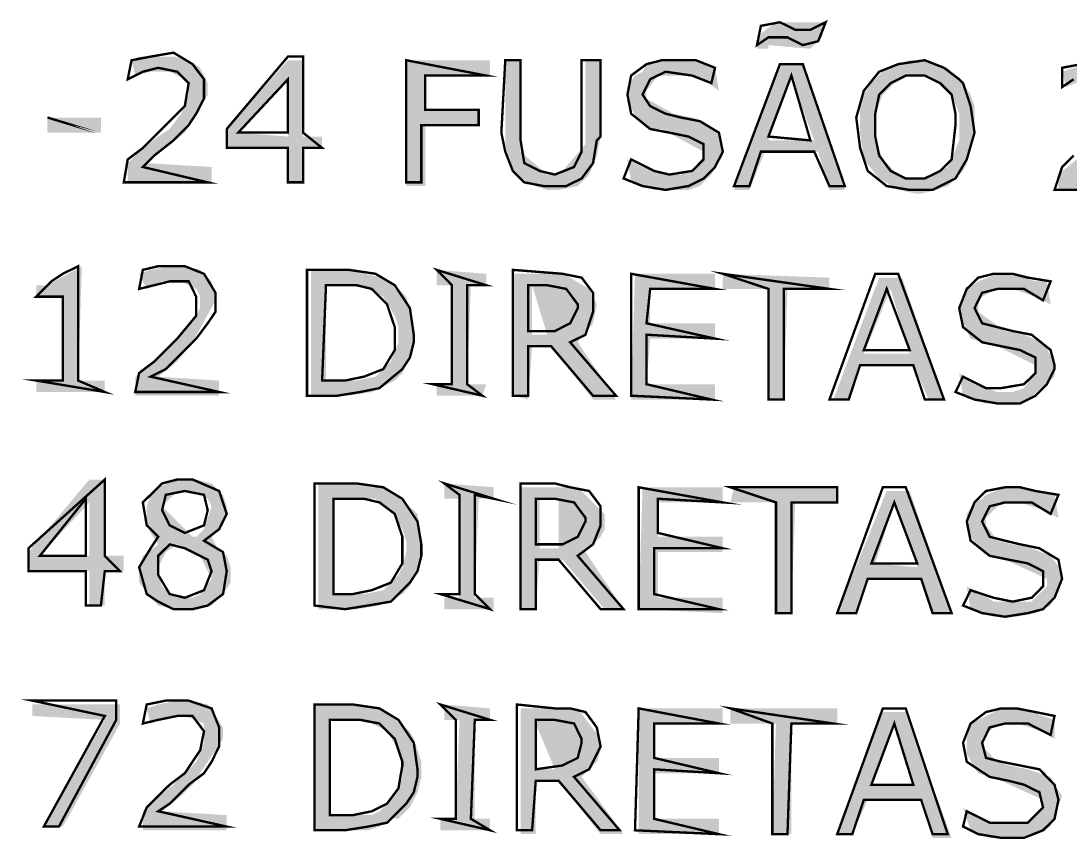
# Model space of a CAD drawing. Header units: millimetres. Extents: x 688550 to 690417, y 7458888 to 7459543.
# Drawn here: x 690139.91 to 690160.28, y 7459469.82 to 7459485.72 of the extents above; entities that cross this region are included whole.
import ezdxf

# ---------------------------------------------------------------- set-up
doc = ezdxf.new("R2010")
doc.units = ezdxf.units.MM
doc.header["$LTSCALE"] = 3
doc.header["$MEASUREMENT"] = 0
doc.layers.add('H', color=7, linetype='Continuous')
doc.layers.add('P', color=7, linetype='Continuous')

msp = doc.modelspace()

# ---------------------------------------------------------------- hatches: boundary and pattern name
at = {"layer": 'H', "linetype": 'Continuous'}
for points in [[(690154.423, 7459485.181), (690154.201, 7459485.181), (690154.276, 7459485.475), (690154.57, 7459485.698), (690155.536, 7459485.698), (690155.461, 7459485.404), (690155.238, 7459485.181), (690154.423, 7459485.253), (690154.423, 7459485.181)], [(690143.608, 7459482.586), (690141.979, 7459482.586), (690141.979, 7459482.96), (690142.201, 7459483.182), (690142.571, 7459483.476), (690142.794, 7459483.623), (690143.016, 7459483.921), (690143.088, 7459484.068), (690143.163, 7459484.291), (690143.163, 7459484.438), (690143.088, 7459484.589), (690142.794, 7459484.736), (690142.424, 7459484.736), (690142.126, 7459484.661), (690142.054, 7459484.959), (690142.201, 7459485.03), (690142.647, 7459485.03), (690142.869, 7459485.03), (690143.163, 7459484.959), (690143.386, 7459484.812), (690143.533, 7459484.514), (690143.533, 7459484.291), (690143.088, 7459483.552), (690142.718, 7459483.254), (690142.348, 7459482.96), (690143.608, 7459482.884), (690143.608, 7459482.586)], [(690145.091, 7459482.586), (690145.091, 7459483.254), (690143.902, 7459483.254), (690143.902, 7459483.623), (690144.125, 7459483.552), (690145.091, 7459483.476), (690145.091, 7459484.589), (690144.125, 7459483.552), (690143.902, 7459483.623), (690145.091, 7459484.959), (690145.385, 7459484.959), (690145.385, 7459483.476), (690145.755, 7459483.476), (690145.755, 7459483.254), (690145.385, 7459483.254), (690145.385, 7459482.586), (690145.091, 7459482.586)], [(690147.388, 7459482.514), (690147.388, 7459484.959), (690149.018, 7459484.959), (690149.018, 7459484.661), (690147.758, 7459484.661), (690147.758, 7459483.997), (690148.795, 7459483.997), (690148.795, 7459483.699), (690147.758, 7459483.699), (690147.758, 7459482.514), (690147.388, 7459482.514)], [(690150.127, 7459482.439), (690149.904, 7459482.514), (690149.61, 7459482.661), (690149.459, 7459482.808), (690149.388, 7459482.96), (690149.312, 7459483.329), (690149.312, 7459484.959), (690149.61, 7459484.959), (690149.61, 7459483.476), (690149.61, 7459483.182), (690150.127, 7459482.737), (690150.274, 7459482.737), (690150.425, 7459482.808), (690150.87, 7459483.329), (690150.87, 7459484.959), (690151.164, 7459484.959), (690151.164, 7459483.476), (690151.089, 7459483.107), (690150.942, 7459482.737), (690150.719, 7459482.514), (690150.349, 7459482.439), (690150.127, 7459482.439)], [(690152.424, 7459482.439), (690152.202, 7459482.439), (690151.756, 7459482.586), (690151.685, 7459483.031), (690151.979, 7459482.884), (690152.202, 7459482.808), (690152.424, 7459482.737), (690152.722, 7459482.737), (690152.941, 7459482.808), (690153.163, 7459483.031), (690153.163, 7459483.182), (690152.349, 7459483.623), (690152.126, 7459483.623), (690151.903, 7459483.774), (690151.685, 7459484.144), (690151.685, 7459484.438), (690151.832, 7459484.661), (690151.979, 7459484.736), (690152.055, 7459484.883), (690152.424, 7459484.959), (690152.571, 7459484.959), (690152.941, 7459484.959), (690153.163, 7459484.883), (690153.386, 7459484.812), (690153.462, 7459484.367), (690153.163, 7459484.589), (690152.941, 7459484.661), (690152.722, 7459484.661), (690152.424, 7459484.661), (690152.277, 7459484.661), (690152.055, 7459484.367), (690152.055, 7459484.215), (690152.571, 7459483.921), (690152.941, 7459483.846), (690153.163, 7459483.774), (690153.315, 7459483.623), (690153.462, 7459483.552), (690153.537, 7459483.329), (690153.537, 7459483.107), (690153.315, 7459482.737), (690153.092, 7459482.514), (690152.869, 7459482.439), (690152.647, 7459482.439), (690152.424, 7459482.439)], [(690155.608, 7459482.439), (690155.389, 7459483.182), (690155.314, 7459483.401), (690154.869, 7459484.589), (690154.423, 7459483.401), (690155.314, 7459483.401), (690155.389, 7459483.182), (690154.352, 7459483.182), (690154.054, 7459482.439), (690153.756, 7459482.439), (690154.646, 7459484.883), (690155.091, 7459484.883), (690155.906, 7459482.439), (690155.608, 7459482.439)], [(690157.313, 7459482.363), (690156.943, 7459482.439), (690157.09, 7459482.661), (690157.46, 7459482.661), (690157.758, 7459482.808), (690157.905, 7459482.884), (690157.981, 7459483.031), (690158.128, 7459483.401), (690158.128, 7459483.623), (690158.128, 7459483.921), (690157.981, 7459484.291), (690157.905, 7459484.367), (690157.758, 7459484.514), (690157.536, 7459484.661), (690157.166, 7459484.661), (690156.868, 7459484.514), (690156.721, 7459484.367), (690156.645, 7459484.291), (690156.498, 7459483.921), (690156.498, 7459483.401), (690156.645, 7459483.031), (690156.721, 7459482.96), (690156.868, 7459482.808), (690157.09, 7459482.661), (690156.943, 7459482.439), (690156.574, 7459482.661), (690156.276, 7459483.031), (690156.204, 7459483.552), (690156.204, 7459483.846), (690156.204, 7459484.068), (690156.276, 7459484.291), (690156.423, 7459484.514), (690156.721, 7459484.812), (690157.166, 7459484.959), (690157.46, 7459484.959), (690157.683, 7459484.883), (690157.905, 7459484.812), (690158.056, 7459484.661), (690158.203, 7459484.514), (690158.35, 7459484.291), (690158.426, 7459484.068), (690158.426, 7459483.774), (690158.426, 7459483.476), (690158.35, 7459483.254), (690158.275, 7459482.96), (690158.203, 7459482.808), (690157.905, 7459482.514), (690157.683, 7459482.439), (690157.389, 7459482.363), (690157.313, 7459482.363)], [(690161.685, 7459482.439), (690160.056, 7459482.439), (690160.056, 7459482.737), (690160.501, 7459483.107), (690160.648, 7459483.254), (690160.87, 7459483.476), (690161.093, 7459483.699), (690161.24, 7459483.921), (690161.24, 7459484.068), (690161.24, 7459484.291), (690161.24, 7459484.438), (690160.942, 7459484.589), (690160.723, 7459484.589), (690160.572, 7459484.589), (690160.203, 7459484.438), (690160.127, 7459484.736), (690160.35, 7459484.812), (690160.723, 7459484.883), (690161.017, 7459484.883), (690161.316, 7459484.812), (690161.463, 7459484.589), (690161.61, 7459484.367), (690161.61, 7459484.144), (690161.463, 7459483.699), (690161.164, 7459483.401), (690160.795, 7459483.107), (690160.501, 7459482.737), (690161.685, 7459482.661), (690161.685, 7459482.439)], [(690140.421, 7459483.552), (690140.421, 7459483.846), (690141.458, 7459483.846), (690141.458, 7459483.552), (690140.421, 7459483.552)], [(690141.534, 7459478.512), (690140.202, 7459478.512), (690140.202, 7459478.734), (690140.719, 7459478.734), (690140.719, 7459480.364), (690140.202, 7459480.364), (690140.202, 7459480.587), (690140.421, 7459480.587), (690141.088, 7459480.956), (690141.017, 7459478.734), (690141.534, 7459478.734), (690141.534, 7459478.512)], [(690143.755, 7459478.44), (690142.126, 7459478.44), (690142.126, 7459478.81), (690142.571, 7459479.18), (690142.718, 7459479.327), (690142.941, 7459479.549), (690143.163, 7459479.772), (690143.31, 7459479.994), (690143.386, 7459480.141), (690143.386, 7459480.364), (690143.31, 7459480.515), (690143.016, 7459480.662), (690142.794, 7459480.662), (690142.647, 7459480.662), (690142.348, 7459480.515), (690142.201, 7459480.809), (690142.424, 7459480.885), (690142.794, 7459480.956), (690143.088, 7459480.956), (690143.386, 7459480.885), (690143.608, 7459480.662), (690143.684, 7459480.44), (690143.684, 7459480.293), (690143.239, 7459479.478), (690142.941, 7459479.104), (690142.571, 7459478.81), (690143.755, 7459478.734), (690143.755, 7459478.44)], [(690145.536, 7459478.44), (690145.536, 7459480.885), (690146.128, 7459480.885), (690146.275, 7459480.885), (690146.569, 7459480.809), (690146.943, 7459480.734), (690147.166, 7459480.587), (690147.388, 7459480.364), (690147.46, 7459480.141), (690147.535, 7459479.847), (690147.535, 7459479.478), (690147.46, 7459479.18), (690147.313, 7459478.881), (690147.166, 7459478.734), (690146.721, 7459478.512), (690146.275, 7459478.44), (690146.275, 7459478.734), (690146.422, 7459478.734), (690146.792, 7459478.81), (690147.09, 7459479.104), (690147.237, 7459479.478), (690147.237, 7459479.772), (690147.166, 7459479.994), (690146.943, 7459480.364), (690146.645, 7459480.515), (690146.275, 7459480.587), (690145.83, 7459480.587), (690145.83, 7459478.734), (690146.128, 7459478.734), (690146.275, 7459478.734), (690146.275, 7459478.44), (690145.536, 7459478.44)], [(690148.867, 7459478.44), (690147.981, 7459478.44), (690147.981, 7459478.663), (690148.275, 7459478.663), (690148.275, 7459480.587), (690147.981, 7459480.587), (690147.981, 7459480.885), (690148.942, 7459480.809), (690148.942, 7459480.587), (690148.644, 7459480.587), (690148.573, 7459478.663), (690148.942, 7459478.663), (690148.867, 7459478.44)], [(690151.017, 7459478.365), (690150.202, 7459479.402), (690149.833, 7459479.402), (690149.833, 7459479.625), (690150.127, 7459479.625), (690149.833, 7459480.587), (690149.833, 7459479.625), (690149.833, 7459479.402), (690149.757, 7459478.365), (690149.459, 7459478.44), (690149.459, 7459480.809), (690150.202, 7459480.809), (690150.425, 7459480.809), (690150.572, 7459480.734), (690150.942, 7459480.515), (690151.089, 7459480.217), (690151.017, 7459479.847), (690150.719, 7459479.478), (690151.462, 7459478.365), (690151.017, 7459478.365)], [(690153.386, 7459478.365), (690151.756, 7459478.365), (690151.832, 7459480.809), (690153.386, 7459480.809), (690153.386, 7459480.515), (690152.126, 7459480.515), (690152.126, 7459479.847), (690153.386, 7459479.847), (690153.386, 7459479.549), (690152.126, 7459479.549), (690152.055, 7459478.663), (690153.386, 7459478.663), (690153.386, 7459478.365)], [(690154.423, 7459478.365), (690154.423, 7459480.515), (690153.537, 7459480.515), (690153.537, 7459480.809), (690155.608, 7459480.734), (690155.608, 7459480.515), (690154.793, 7459480.515), (690154.722, 7459478.365), (690154.423, 7459478.365)], [(690158.871, 7459478.289), (690158.649, 7459478.289), (690158.426, 7459478.365), (690158.203, 7459478.44), (690158.128, 7459478.881), (690158.426, 7459478.663), (690158.649, 7459478.587), (690158.871, 7459478.512), (690159.165, 7459478.512), (690159.388, 7459478.587), (690159.61, 7459478.881), (690159.61, 7459479.033), (690158.871, 7459479.402), (690158.573, 7459479.478), (690158.35, 7459479.549), (690158.128, 7459479.994), (690158.128, 7459480.217), (690158.275, 7459480.515), (690158.497, 7459480.662), (690158.871, 7459480.809), (690159.165, 7459480.809), (690159.388, 7459480.734), (690159.61, 7459480.662), (690159.833, 7459480.662), (690159.904, 7459480.217), (690159.61, 7459480.364), (690159.165, 7459480.515), (690158.871, 7459480.515), (690158.72, 7459480.44), (690158.573, 7459480.364), (690158.497, 7459480.217), (690158.497, 7459480.07), (690159.018, 7459479.696), (690159.388, 7459479.625), (690159.757, 7459479.478), (690159.98, 7459479.104), (690159.98, 7459478.957), (690159.98, 7459478.81), (690159.463, 7459478.365), (690159.312, 7459478.289), (690159.09, 7459478.289), (690158.871, 7459478.289)], [(690157.536, 7459478.365), (690157.237, 7459479.033), (690156.204, 7459479.033), (690156.276, 7459479.255), (690157.166, 7459479.255), (690156.796, 7459480.515), (690156.276, 7459479.255), (690156.204, 7459479.033), (690155.982, 7459478.365), (690155.683, 7459478.365), (690156.574, 7459480.734), (690157.019, 7459480.734), (690157.834, 7459478.365), (690157.536, 7459478.365)], [(690141.235, 7459474.362), (690141.235, 7459475.03), (690141.235, 7459475.328), (690141.235, 7459476.366), (690140.274, 7459475.328), (690141.235, 7459475.328), (690141.235, 7459475.03), (690140.051, 7459475.03), (690140.051, 7459475.4), (690141.235, 7459476.811), (690141.534, 7459476.811), (690141.534, 7459475.328), (690141.903, 7459475.328), (690141.903, 7459475.03), (690141.534, 7459475.03), (690141.534, 7459474.362), (690141.235, 7459474.362)], [(690142.869, 7459474.291), (690142.571, 7459474.362), (690142.424, 7459474.513), (690142.201, 7459474.807), (690142.201, 7459475.106), (690142.273, 7459475.328), (690142.571, 7459475.551), (690142.718, 7459475.4), (690142.571, 7459475.106), (690142.571, 7459474.959), (690142.647, 7459474.736), (690142.794, 7459474.585), (690142.941, 7459474.513), (690143.239, 7459474.513), (690143.386, 7459474.585), (690143.608, 7459474.883), (690143.386, 7459475.328), (690142.941, 7459475.551), (690142.718, 7459475.4), (690142.571, 7459475.551), (690142.424, 7459475.773), (690142.348, 7459475.92), (690142.348, 7459476.067), (690142.348, 7459476.29), (690142.424, 7459476.513), (690142.571, 7459476.66), (690142.941, 7459476.811), (690143.31, 7459476.811), (690143.608, 7459476.735), (690143.831, 7459476.513), (690143.902, 7459476.29), (690143.902, 7459476.143), (690143.831, 7459475.92), (690143.608, 7459475.698), (690143.461, 7459475.845), (690143.608, 7459476.29), (690143.533, 7459476.437), (690143.239, 7459476.588), (690143.016, 7459476.588), (690142.869, 7459476.513), (690142.647, 7459476.29), (690143.239, 7459475.698), (690143.31, 7459475.698), (690143.461, 7459475.845), (690143.608, 7459475.698), (690143.755, 7459475.4), (690143.902, 7459475.328), (690143.978, 7459475.106), (690143.978, 7459474.807), (690143.831, 7459474.585), (690143.684, 7459474.438), (690143.608, 7459474.362), (690143.31, 7459474.291), (690142.869, 7459474.291)], [(690146.275, 7459474.291), (690145.683, 7459474.291), (690145.683, 7459476.735), (690146.422, 7459476.735), (690146.721, 7459476.66), (690146.943, 7459476.66), (690147.09, 7459476.588), (690147.535, 7459476.214), (690147.607, 7459476.143), (690147.682, 7459475.698), (690147.682, 7459475.328), (690147.607, 7459475.03), (690147.46, 7459474.736), (690147.313, 7459474.585), (690147.166, 7459474.513), (690146.868, 7459474.362), (690146.422, 7459474.291), (690146.422, 7459474.585), (690146.569, 7459474.585), (690146.943, 7459474.66), (690147.237, 7459474.959), (690147.313, 7459475.106), (690147.388, 7459475.4), (690147.388, 7459475.622), (690147.313, 7459475.845), (690147.09, 7459476.214), (690146.792, 7459476.437), (690146.422, 7459476.437), (690145.977, 7459476.437), (690145.977, 7459474.585), (690146.422, 7459474.585), (690146.422, 7459474.291), (690146.275, 7459474.291)], [(690148.128, 7459474.291), (690148.128, 7459474.513), (690148.422, 7459474.513), (690148.422, 7459476.437), (690148.128, 7459476.437), (690148.128, 7459476.735), (690149.089, 7459476.66), (690149.089, 7459476.437), (690148.795, 7459476.437), (690148.72, 7459474.513), (690149.089, 7459474.513), (690149.089, 7459474.291), (690148.128, 7459474.291)], [(690151.24, 7459474.291), (690150.425, 7459475.253), (690149.98, 7459475.253), (690149.98, 7459475.475), (690150.349, 7459475.475), (690150.349, 7459476.437), (690149.98, 7459476.437), (690149.98, 7459475.475), (690149.98, 7459475.253), (690149.904, 7459474.291), (690149.61, 7459474.291), (690149.61, 7459476.66), (690150.349, 7459476.66), (690150.572, 7459476.66), (690150.719, 7459476.66), (690151.24, 7459476.143), (690151.24, 7459475.845), (690151.164, 7459475.698), (690150.87, 7459475.4), (690151.609, 7459474.291), (690151.24, 7459474.291)], [(690153.537, 7459474.215), (690151.903, 7459474.291), (690151.979, 7459476.66), (690153.537, 7459476.66), (690153.537, 7459476.366), (690152.277, 7459476.366), (690152.277, 7459475.698), (690153.537, 7459475.698), (690153.537, 7459475.4), (690152.277, 7459475.4), (690152.277, 7459474.513), (690153.537, 7459474.513), (690153.537, 7459474.215)], [(690154.57, 7459474.215), (690154.57, 7459476.366), (690153.684, 7459476.366), (690153.756, 7459476.66), (690155.759, 7459476.66), (690155.759, 7459476.366), (690154.944, 7459476.366), (690154.869, 7459474.215), (690154.57, 7459474.215)], [(690157.611, 7459474.215), (690157.389, 7459474.883), (690157.313, 7459475.106), (690156.868, 7459476.366), (690156.498, 7459475.181), (690157.313, 7459475.106), (690157.389, 7459474.883), (690156.351, 7459474.883), (690156.129, 7459474.215), (690155.759, 7459474.215), (690156.721, 7459476.588), (690157.166, 7459476.588), (690157.981, 7459474.215), (690157.611, 7459474.215)], [(690159.018, 7459474.144), (690158.796, 7459474.144), (690158.35, 7459474.291), (690158.275, 7459474.736), (690158.573, 7459474.585), (690158.796, 7459474.438), (690159.09, 7459474.438), (690159.312, 7459474.438), (690159.535, 7459474.438), (690159.833, 7459474.736), (690159.833, 7459474.883), (690159.018, 7459475.253), (690158.72, 7459475.328), (690158.497, 7459475.475), (690158.275, 7459475.845), (690158.275, 7459476.143), (690158.426, 7459476.366), (690158.573, 7459476.437), (690158.649, 7459476.513), (690159.018, 7459476.66), (690159.241, 7459476.66), (690159.535, 7459476.588), (690159.98, 7459476.513), (690160.056, 7459476.067), (690159.757, 7459476.214), (690159.312, 7459476.366), (690159.09, 7459476.366), (690158.871, 7459476.29), (690158.649, 7459476.067), (690158.649, 7459475.92), (690158.871, 7459475.622), (690159.165, 7459475.551), (690159.535, 7459475.475), (690159.904, 7459475.328), (690160.127, 7459475.03), (690160.127, 7459474.807), (690159.904, 7459474.362), (690159.61, 7459474.215), (690159.241, 7459474.144), (690159.018, 7459474.144)], [(690140.349, 7459470.066), (690141.534, 7459472.14), (690140.127, 7459472.216), (690140.127, 7459472.439), (690141.832, 7459472.439), (690141.832, 7459472.069), (690140.719, 7459470.066), (690140.349, 7459470.066)], [(690143.902, 7459469.994), (690142.273, 7459469.994), (690142.273, 7459470.364), (690142.495, 7459470.586), (690142.869, 7459470.88), (690143.088, 7459471.103), (690143.31, 7459471.326), (690143.461, 7459471.695), (690143.461, 7459471.918), (690143.461, 7459472.069), (690143.088, 7459472.216), (690142.941, 7459472.216), (690142.794, 7459472.216), (690142.424, 7459472.069), (690142.348, 7459472.363), (690142.571, 7459472.439), (690142.941, 7459472.514), (690143.163, 7459472.514), (690143.533, 7459472.439), (690143.684, 7459472.216), (690143.831, 7459471.993), (690143.831, 7459471.771), (690143.239, 7459470.88), (690143.016, 7459470.662), (690142.647, 7459470.364), (690143.902, 7459470.288), (690143.902, 7459469.994)], [(690146.351, 7459469.994), (690146.2, 7459469.994), (690145.608, 7459469.994), (690145.608, 7459472.439), (690146.422, 7459472.439), (690146.645, 7459472.363), (690146.868, 7459472.363), (690147.09, 7459472.216), (690147.46, 7459471.918), (690147.535, 7459471.771), (690147.682, 7459471.326), (690147.682, 7459471.032), (690147.607, 7459470.733), (690147.46, 7459470.439), (690147.237, 7459470.217), (690147.09, 7459470.217), (690146.868, 7459470.066), (690146.721, 7459470.288), (690146.868, 7459470.364), (690147.166, 7459470.662), (690147.237, 7459470.809), (690147.313, 7459471.032), (690147.313, 7459471.326), (690147.237, 7459471.548), (690147.015, 7459471.918), (690146.721, 7459472.069), (690146.351, 7459472.14), (690145.906, 7459472.14), (690145.906, 7459470.288), (690146.351, 7459470.288), (690146.569, 7459470.288), (690146.721, 7459470.288), (690146.868, 7459470.066), (690146.645, 7459469.994), (690146.351, 7459469.994)], [(690148.052, 7459469.994), (690148.052, 7459470.217), (690148.35, 7459470.217), (690148.422, 7459472.14), (690148.128, 7459472.14), (690148.128, 7459472.439), (690149.018, 7459472.363), (690149.018, 7459472.14), (690148.72, 7459472.14), (690148.72, 7459470.217), (690149.018, 7459470.217), (690149.018, 7459469.994), (690148.052, 7459469.994)], [(690151.164, 7459469.919), (690150.349, 7459470.956), (690149.904, 7459470.956), (690149.904, 7459471.179), (690150.274, 7459471.179), (690149.904, 7459472.069), (690149.904, 7459471.179), (690149.904, 7459470.956), (690149.904, 7459469.919), (690149.61, 7459469.919), (690149.61, 7459472.363), (690150.274, 7459472.363), (690150.572, 7459472.363), (690150.719, 7459472.363), (690151.164, 7459471.771), (690151.164, 7459471.548), (690151.089, 7459471.326), (690150.795, 7459471.032), (690151.609, 7459469.919), (690151.164, 7459469.919)], [(690153.462, 7459469.919), (690151.903, 7459469.919), (690151.903, 7459472.363), (690153.537, 7459472.363), (690153.537, 7459472.069), (690152.202, 7459472.069), (690152.202, 7459471.401), (690153.462, 7459471.401), (690153.462, 7459471.103), (690152.202, 7459471.103), (690152.202, 7459470.217), (690153.462, 7459470.217), (690153.462, 7459469.919)], [(690154.499, 7459469.919), (690154.57, 7459472.069), (690153.684, 7459472.069), (690153.684, 7459472.363), (690155.759, 7459472.363), (690155.759, 7459472.069), (690154.869, 7459472.069), (690154.869, 7459469.919), (690154.499, 7459469.919)], [(690157.611, 7459469.847), (690157.389, 7459470.586), (690157.237, 7459470.88), (690156.868, 7459472.069), (690156.423, 7459470.88), (690157.237, 7459470.88), (690157.389, 7459470.586), (690156.351, 7459470.586), (690156.053, 7459469.919), (690155.759, 7459469.919), (690156.645, 7459472.292), (690157.09, 7459472.292), (690157.981, 7459469.847), (690157.611, 7459469.847)], [(690159.018, 7459469.847), (690158.72, 7459469.847), (690158.35, 7459469.994), (690158.203, 7459470.439), (690158.497, 7459470.217), (690158.796, 7459470.141), (690159.018, 7459470.141), (690159.241, 7459470.141), (690159.463, 7459470.141), (690159.757, 7459470.439), (690159.757, 7459470.586), (690158.943, 7459470.956), (690158.72, 7459471.032), (690158.497, 7459471.103), (690158.275, 7459471.477), (690158.275, 7459471.771), (690158.35, 7459472.069), (690158.497, 7459472.14), (690158.649, 7459472.216), (690158.943, 7459472.363), (690159.165, 7459472.363), (690159.535, 7459472.292), (690159.98, 7459472.14), (690159.98, 7459471.771), (690159.757, 7459471.918), (690159.241, 7459472.069), (690159.018, 7459472.069), (690158.796, 7459471.993), (690158.573, 7459471.771), (690158.573, 7459471.624), (690158.871, 7459471.326), (690159.09, 7459471.254), (690159.463, 7459471.179), (690159.904, 7459471.032), (690159.98, 7459470.88), (690160.127, 7459470.662), (690159.904, 7459470.066), (690159.61, 7459469.919), (690159.241, 7459469.847), (690159.018, 7459469.847)]]:
    msp.add_hatch(color=256, dxfattribs=at).paths.add_polyline_path(points)

# ---------------------------------------------------------------- linework, layer by layer
at = {"layer": 'P', "const_width": 0.0462}
for points in [[(690155.536, 7459485.698), (690155.238, 7459485.551), (690154.944, 7459485.551), (690154.646, 7459485.698), (690154.276, 7459485.627), (690154.201, 7459485.253), (690154.423, 7459485.404), (690154.793, 7459485.404), (690155.091, 7459485.253), (690155.389, 7459485.328), (690155.536, 7459485.698), (690155.536, 7459485.698)], [(690143.533, 7459482.586), (690142.273, 7459482.884), (690142.495, 7459483.107), (690142.869, 7459483.401), (690143.163, 7459483.699), (690143.31, 7459483.921), (690143.461, 7459484.215), (690143.461, 7459484.589), (690143.239, 7459484.883), (690142.869, 7459485.106), (690142.424, 7459485.03), (690142.054, 7459484.959), (690141.979, 7459484.589), (690142.273, 7459484.736), (690142.571, 7459484.812), (690142.941, 7459484.736), (690143.163, 7459484.514), (690143.088, 7459484.068), (690142.718, 7459483.699), (690142.495, 7459483.476), (690142.273, 7459483.254), (690141.979, 7459483.031), (690141.903, 7459482.586), (690143.533, 7459482.586), (690143.533, 7459482.586)], [(690145.755, 7459483.254), (690145.385, 7459483.552), (690145.385, 7459485.03), (690145.091, 7459485.03), (690143.902, 7459483.623), (690143.902, 7459483.254), (690145.091, 7459483.254), (690145.091, 7459482.586), (690145.385, 7459482.586), (690145.385, 7459483.254), (690145.755, 7459483.254), (690145.755, 7459483.254)], [(690148.942, 7459484.661), (690147.388, 7459484.959), (690147.388, 7459482.586), (690147.682, 7459482.586), (690147.682, 7459483.699), (690148.795, 7459483.699), (690148.795, 7459483.997), (690147.758, 7459483.997), (690147.758, 7459484.661), (690148.942, 7459484.661), (690148.942, 7459484.661)], [(690151.164, 7459483.476), (690151.164, 7459484.959), (690150.795, 7459484.959), (690150.795, 7459483.476), (690150.795, 7459483.182), (690150.648, 7459482.884), (690150.274, 7459482.737), (690149.98, 7459482.808), (690149.682, 7459482.96), (690149.61, 7459483.401), (690149.61, 7459484.959), (690149.312, 7459484.959), (690149.236, 7459483.552), (690149.312, 7459483.182), (690149.459, 7459482.808), (690149.682, 7459482.586), (690150.055, 7459482.514), (690150.496, 7459482.514), (690150.795, 7459482.661), (690151.017, 7459482.96), (690151.089, 7459483.401), (690151.164, 7459483.476), (690151.164, 7459483.476)], [(690153.537, 7459483.182), (690153.462, 7459483.552), (690153.092, 7459483.774), (690152.722, 7459483.846), (690152.424, 7459483.921), (690152.126, 7459484.068), (690151.979, 7459484.291), (690152.126, 7459484.589), (690152.424, 7459484.736), (690152.941, 7459484.661), (690153.315, 7459484.514), (690153.386, 7459484.812), (690153.016, 7459484.959), (690152.722, 7459484.959), (690152.349, 7459484.959), (690152.055, 7459484.883), (690151.756, 7459484.661), (690151.685, 7459484.291), (690151.756, 7459483.921), (690152.126, 7459483.623), (690152.5, 7459483.552), (690152.869, 7459483.476), (690153.163, 7459483.329), (690153.163, 7459483.031), (690152.941, 7459482.808), (690152.5, 7459482.737), (690152.202, 7459482.808), (690151.756, 7459483.031), (690151.609, 7459482.661), (690151.979, 7459482.514), (690152.424, 7459482.439), (690152.869, 7459482.514), (690153.163, 7459482.661), (690153.386, 7459482.884), (690153.537, 7459483.182), (690153.537, 7459483.182)], [(690155.906, 7459482.514), (690155.091, 7459484.883), (690154.646, 7459484.883), (690153.756, 7459482.514), (690154.054, 7459482.514), (690154.276, 7459483.182), (690155.314, 7459483.182), (690155.608, 7459482.514), (690155.906, 7459482.514), (690155.906, 7459482.514)], [(690158.128, 7459484.589), (690157.834, 7459484.812), (690157.46, 7459484.959), (690156.943, 7459484.883), (690156.574, 7459484.736), (690156.276, 7459484.367), (690156.129, 7459483.846), (690156.204, 7459483.254), (690156.351, 7459482.808), (690156.721, 7459482.514), (690157.166, 7459482.439), (690157.611, 7459482.439), (690158.056, 7459482.661), (690158.275, 7459483.031), (690158.426, 7459483.552), (690158.35, 7459484.068), (690158.203, 7459484.514), (690158.128, 7459484.589), (690158.128, 7459484.589)], [(690160.501, 7459484.883), (690160.127, 7459484.812), (690160.127, 7459484.438), (690160.35, 7459484.589)], [(690145.091, 7459483.552), (690144.125, 7459483.552), (690145.091, 7459484.589), (690145.091, 7459483.552), (690145.091, 7459483.552)], [(690155.238, 7459483.401), (690154.423, 7459483.476), (690154.869, 7459484.661), (690155.238, 7459483.401), (690155.238, 7459483.401)], [(690158.056, 7459483.699), (690157.981, 7459483.031), (690157.758, 7459482.808), (690157.46, 7459482.661), (690157.09, 7459482.661), (690156.796, 7459482.808), (690156.574, 7459483.107), (690156.498, 7459483.476), (690156.498, 7459483.921), (690156.574, 7459484.291), (690156.796, 7459484.514), (690157.09, 7459484.661), (690157.46, 7459484.661), (690157.758, 7459484.514), (690157.981, 7459484.291), (690158.056, 7459483.921), (690158.056, 7459483.699), (690158.056, 7459483.699)], [(690141.387, 7459483.552), (690140.421, 7459483.846), (690141.387, 7459483.552), (690141.387, 7459483.552)], [(690160.35, 7459483.107), (690160.127, 7459482.884), (690159.98, 7459482.439), (690161.685, 7459482.439)], [(690141.534, 7459478.512), (690141.017, 7459478.734), (690141.017, 7459480.956), (690140.719, 7459480.809), (690140.496, 7459480.662), (690140.202, 7459480.364), (690140.719, 7459480.364), (690140.719, 7459478.734), (690140.202, 7459478.734), (690141.534, 7459478.512), (690141.534, 7459478.512)], [(690143.755, 7459478.512), (690142.424, 7459478.81), (690142.718, 7459478.957), (690143.088, 7459479.327), (690143.31, 7459479.549), (690143.533, 7459479.847), (690143.684, 7459480.07), (690143.684, 7459480.44), (690143.461, 7459480.809), (690143.088, 7459480.956), (690142.571, 7459480.956), (690142.273, 7459480.885), (690142.201, 7459480.515), (690142.495, 7459480.587), (690142.794, 7459480.662), (690143.163, 7459480.662), (690143.31, 7459480.364), (690143.31, 7459479.994), (690142.941, 7459479.549), (690142.718, 7459479.327), (690142.495, 7459479.104), (690142.201, 7459478.881), (690142.126, 7459478.512), (690143.755, 7459478.512), (690143.755, 7459478.512)], [(690147.535, 7459479.625), (690147.46, 7459480.141), (690147.166, 7459480.587), (690146.792, 7459480.809), (690146.275, 7459480.885), (690145.461, 7459480.885), (690145.461, 7459478.44), (690146.053, 7459478.44), (690146.498, 7459478.512), (690146.868, 7459478.587), (690147.313, 7459478.957), (690147.46, 7459479.18), (690147.535, 7459479.478), (690147.535, 7459479.625), (690147.535, 7459479.625)], [(690148.867, 7459478.44), (690148.573, 7459478.663), (690148.573, 7459480.587), (690148.942, 7459480.587), (690147.981, 7459480.885), (690148.275, 7459480.587), (690148.275, 7459478.663), (690147.905, 7459478.663), (690148.867, 7459478.44), (690148.867, 7459478.44)], [(690151.462, 7459478.44), (690150.572, 7459479.478), (690150.87, 7459479.625), (690151.017, 7459480.07), (690151.017, 7459480.44), (690150.795, 7459480.734), (690150.425, 7459480.809), (690149.459, 7459480.885), (690149.459, 7459478.44), (690149.757, 7459478.44), (690149.757, 7459479.402), (690150.202, 7459479.402), (690151.017, 7459478.44), (690151.462, 7459478.44), (690151.462, 7459478.44)], [(690153.315, 7459478.365), (690152.055, 7459478.663), (690152.055, 7459479.625), (690153.386, 7459479.549), (690152.055, 7459479.847), (690152.126, 7459480.515), (690153.386, 7459480.515), (690151.756, 7459480.809), (690151.756, 7459478.44), (690153.315, 7459478.365), (690153.315, 7459478.365)], [(690155.608, 7459480.515), (690153.537, 7459480.809), (690154.423, 7459480.515), (690154.423, 7459478.365), (690154.722, 7459478.365), (690154.722, 7459480.515), (690155.608, 7459480.515), (690155.608, 7459480.515)], [(690157.834, 7459478.365), (690156.943, 7459480.809), (690156.498, 7459480.809), (690155.608, 7459478.365), (690155.982, 7459478.365), (690156.204, 7459479.033), (690157.237, 7459479.033), (690157.46, 7459478.365), (690157.834, 7459478.365), (690157.834, 7459478.365)], [(690159.98, 7459479.033), (690159.904, 7459479.327), (690159.535, 7459479.625), (690159.165, 7459479.696), (690158.871, 7459479.772), (690158.573, 7459479.847), (690158.426, 7459480.141), (690158.573, 7459480.44), (690158.871, 7459480.515), (690159.388, 7459480.515), (690159.757, 7459480.293), (690159.904, 7459480.662), (690159.463, 7459480.734), (690159.165, 7459480.809), (690158.796, 7459480.809), (690158.497, 7459480.734), (690158.275, 7459480.515), (690158.128, 7459480.141), (690158.203, 7459479.772), (690158.573, 7459479.478), (690158.943, 7459479.402), (690159.312, 7459479.327), (690159.61, 7459479.18), (690159.61, 7459478.881), (690159.388, 7459478.663), (690158.943, 7459478.587), (690158.649, 7459478.587), (690158.203, 7459478.81), (690158.056, 7459478.512), (690158.426, 7459478.365), (690158.871, 7459478.289), (690159.312, 7459478.289), (690159.61, 7459478.44), (690159.833, 7459478.663), (690159.98, 7459478.957), (690159.98, 7459479.033), (690159.98, 7459479.033)], [(690147.166, 7459479.696), (690147.166, 7459479.327), (690146.943, 7459478.957), (690146.569, 7459478.81), (690146.2, 7459478.734), (690145.755, 7459478.734), (690145.83, 7459480.587), (690146.128, 7459480.587), (690146.422, 7459480.587), (690146.721, 7459480.515), (690147.015, 7459480.217), (690147.166, 7459479.772), (690147.166, 7459479.696), (690147.166, 7459479.696)], [(690150.719, 7459480.141), (690150.572, 7459479.847), (690150.274, 7459479.696), (690149.757, 7459479.696), (690149.757, 7459480.587), (690150.127, 7459480.587), (690150.496, 7459480.515), (690150.719, 7459480.217), (690150.719, 7459480.141), (690150.719, 7459480.141)], [(690157.166, 7459479.327), (690156.276, 7459479.327), (690156.721, 7459480.515), (690157.166, 7459479.327), (690157.166, 7459479.327)], [(690141.832, 7459475.03), (690141.534, 7459475.328), (690141.534, 7459476.811), (690140.051, 7459475.475), (690140.051, 7459475.03), (690141.164, 7459475.03), (690141.164, 7459474.362), (690141.458, 7459474.362), (690141.534, 7459475.03), (690141.832, 7459475.03), (690141.832, 7459475.03)], [(690143.902, 7459475.03), (690143.831, 7459475.4), (690143.461, 7459475.622), (690143.755, 7459475.845), (690143.902, 7459476.143), (690143.755, 7459476.588), (690143.239, 7459476.811), (690142.941, 7459476.811), (690142.647, 7459476.735), (690142.273, 7459476.366), (690142.348, 7459475.92), (690142.571, 7459475.698), (690142.424, 7459475.475), (690142.201, 7459475.106), (690142.348, 7459474.585), (690142.571, 7459474.438), (690142.869, 7459474.291), (690143.239, 7459474.291), (690143.533, 7459474.362), (690143.831, 7459474.585), (690143.902, 7459475.03), (690143.902, 7459475.03)], [(690147.682, 7459475.551), (690147.607, 7459475.996), (690147.313, 7459476.437), (690146.943, 7459476.66), (690146.422, 7459476.735), (690145.608, 7459476.735), (690145.608, 7459474.362), (690146.2, 7459474.291), (690146.645, 7459474.362), (690147.09, 7459474.438), (690147.46, 7459474.807), (690147.607, 7459475.03), (690147.682, 7459475.328), (690147.682, 7459475.551), (690147.682, 7459475.551)], [(690149.018, 7459474.291), (690148.72, 7459474.585), (690148.72, 7459476.513), (690149.089, 7459476.437), (690148.128, 7459476.735), (690148.422, 7459476.513), (690148.422, 7459474.585), (690148.052, 7459474.585), (690149.018, 7459474.291), (690149.018, 7459474.291)], [(690151.609, 7459474.291), (690150.719, 7459475.328), (690151.017, 7459475.551), (690151.164, 7459475.92), (690151.164, 7459476.29), (690150.942, 7459476.588), (690150.572, 7459476.66), (690150.274, 7459476.735), (690149.61, 7459476.735), (690149.61, 7459474.291), (690149.904, 7459474.291), (690149.904, 7459475.253), (690150.349, 7459475.253), (690151.164, 7459474.291), (690151.609, 7459474.291), (690151.609, 7459474.291)], [(690153.462, 7459474.291), (690152.202, 7459474.585), (690152.202, 7459475.475), (690153.537, 7459475.475), (690152.277, 7459475.773), (690152.277, 7459476.437), (690153.537, 7459476.366), (690151.903, 7459476.66), (690151.903, 7459474.291), (690153.462, 7459474.291), (690153.462, 7459474.291)], [(690155.759, 7459476.366), (690155.759, 7459476.66), (690153.684, 7459476.66), (690154.57, 7459476.366), (690154.57, 7459474.215), (690154.869, 7459474.215), (690154.869, 7459476.366), (690155.759, 7459476.366), (690155.759, 7459476.366)], [(690157.981, 7459474.215), (690157.09, 7459476.66), (690156.645, 7459476.66), (690155.759, 7459474.215), (690156.129, 7459474.215), (690156.351, 7459474.883), (690157.389, 7459474.883), (690157.611, 7459474.215), (690157.981, 7459474.215), (690157.981, 7459474.215)], [(690160.127, 7459474.883), (690160.056, 7459475.253), (690159.686, 7459475.475), (690159.312, 7459475.551), (690159.018, 7459475.622), (690158.72, 7459475.698), (690158.573, 7459475.996), (690158.72, 7459476.29), (690159.018, 7459476.366), (690159.535, 7459476.366), (690159.904, 7459476.143), (690160.056, 7459476.513), (690159.61, 7459476.588), (690159.312, 7459476.66), (690159.018, 7459476.66), (690158.649, 7459476.588), (690158.426, 7459476.366), (690158.275, 7459475.996), (690158.35, 7459475.622), (690158.72, 7459475.328), (690159.09, 7459475.253), (690159.463, 7459475.181), (690159.757, 7459475.03), (690159.757, 7459474.736), (690159.535, 7459474.513), (690159.165, 7459474.438), (690158.796, 7459474.513), (690158.35, 7459474.66), (690158.203, 7459474.362), (690158.573, 7459474.215), (690159.018, 7459474.144), (690159.463, 7459474.215), (690159.757, 7459474.291), (690159.98, 7459474.513), (690160.127, 7459474.883), (690160.127, 7459474.883)], [(690141.164, 7459475.328), (690140.274, 7459475.328), (690141.164, 7459476.437), (690141.164, 7459475.328), (690141.164, 7459475.328)], [(690143.533, 7459476.214), (690143.461, 7459475.92), (690143.088, 7459475.773), (690142.794, 7459475.92), (690142.647, 7459476.214), (690142.718, 7459476.513), (690143.088, 7459476.588), (690143.461, 7459476.513), (690143.533, 7459476.214), (690143.533, 7459476.214)], [(690147.313, 7459475.551), (690147.313, 7459475.181), (690147.09, 7459474.807), (690146.721, 7459474.66), (690146.351, 7459474.585), (690145.977, 7459474.585), (690145.977, 7459476.437), (690146.275, 7459476.437), (690146.569, 7459476.437), (690146.868, 7459476.366), (690147.166, 7459476.143), (690147.313, 7459475.698), (690147.313, 7459475.551), (690147.313, 7459475.551)], [(690150.87, 7459475.996), (690150.719, 7459475.698), (690150.425, 7459475.551), (690149.904, 7459475.551), (690149.904, 7459476.437), (690150.274, 7459476.437), (690150.648, 7459476.366), (690150.87, 7459476.067), (690150.87, 7459475.996), (690150.87, 7459475.996)], [(690157.313, 7459475.181), (690156.423, 7459475.181), (690156.868, 7459476.366), (690157.313, 7459475.181), (690157.313, 7459475.181)], [(690143.608, 7459475.03), (690143.461, 7459474.66), (690143.088, 7459474.513), (690142.794, 7459474.585), (690142.571, 7459474.959), (690142.571, 7459475.328), (690142.794, 7459475.551), (690143.088, 7459475.475), (690143.533, 7459475.253), (690143.608, 7459475.03), (690143.608, 7459475.03)], [(690141.756, 7459472.14), (690141.756, 7459472.514), (690140.127, 7459472.514), (690141.534, 7459472.216), (690140.349, 7459470.066), (690140.643, 7459470.066), (690141.756, 7459472.14), (690141.756, 7459472.14)], [(690143.902, 7459470.066), (690142.571, 7459470.364), (690142.794, 7459470.511), (690143.163, 7459470.88), (690143.461, 7459471.103), (690143.608, 7459471.326), (690143.755, 7459471.624), (690143.755, 7459471.993), (690143.608, 7459472.363), (690143.163, 7459472.514), (690142.718, 7459472.514), (690142.348, 7459472.439), (690142.273, 7459472.069), (690142.571, 7459472.14), (690142.941, 7459472.216), (690143.239, 7459472.216), (690143.461, 7459471.918), (690143.386, 7459471.548), (690143.088, 7459471.103), (690142.794, 7459470.88), (690142.571, 7459470.662), (690142.348, 7459470.439), (690142.201, 7459470.066), (690143.902, 7459470.066), (690143.902, 7459470.066)], [(690147.607, 7459471.179), (690147.535, 7459471.695), (690147.237, 7459472.14), (690146.868, 7459472.363), (690146.351, 7459472.439), (690145.608, 7459472.439), (690145.608, 7459469.994), (690146.2, 7459469.994), (690146.645, 7459470.066), (690147.015, 7459470.141), (690147.388, 7459470.511), (690147.535, 7459470.733), (690147.607, 7459471.032), (690147.607, 7459471.179), (690147.607, 7459471.179)], [(690149.018, 7459469.994), (690148.644, 7459470.217), (690148.72, 7459472.14), (690149.018, 7459472.14), (690148.052, 7459472.439), (690148.35, 7459472.14), (690148.35, 7459470.217), (690148.052, 7459470.217), (690149.018, 7459469.994), (690149.018, 7459469.994)], [(690151.534, 7459469.994), (690150.648, 7459471.032), (690150.942, 7459471.179), (690151.164, 7459471.624), (690151.089, 7459471.993), (690150.87, 7459472.292), (690150.572, 7459472.363), (690150.274, 7459472.363), (690149.535, 7459472.439), (690149.535, 7459469.994), (690149.833, 7459469.994), (690149.904, 7459470.956), (690150.349, 7459470.956), (690151.164, 7459469.994), (690151.534, 7459469.994), (690151.534, 7459469.994)], [(690155.683, 7459472.069), (690153.684, 7459472.363), (690154.499, 7459472.069), (690154.499, 7459469.919), (690154.793, 7459469.919), (690154.869, 7459472.069), (690155.683, 7459472.069), (690155.683, 7459472.069)], [(690153.462, 7459469.919), (690152.202, 7459470.217), (690152.202, 7459471.179), (690153.462, 7459471.103), (690152.202, 7459471.401), (690152.202, 7459472.069), (690153.462, 7459472.069), (690151.903, 7459472.363), (690151.832, 7459469.994), (690153.462, 7459469.919), (690153.462, 7459469.919)], [(690157.905, 7459469.919), (690157.09, 7459472.363), (690156.645, 7459472.363), (690155.759, 7459469.919), (690156.053, 7459469.919), (690156.276, 7459470.586), (690157.389, 7459470.586), (690157.611, 7459469.919), (690157.905, 7459469.919), (690157.905, 7459469.919)], [(690160.056, 7459470.586), (690159.98, 7459470.88), (690159.686, 7459471.179), (690159.312, 7459471.254), (690158.943, 7459471.326), (690158.649, 7459471.401), (690158.573, 7459471.695), (690158.72, 7459471.993), (690159.018, 7459472.069), (690159.463, 7459472.069), (690159.904, 7459471.846), (690159.98, 7459472.216), (690159.61, 7459472.292), (690159.241, 7459472.363), (690158.943, 7459472.363), (690158.649, 7459472.292), (690158.35, 7459472.069), (690158.203, 7459471.695), (690158.275, 7459471.326), (690158.72, 7459471.032), (690159.09, 7459470.956), (690159.388, 7459470.88), (690159.686, 7459470.733), (690159.757, 7459470.439), (690159.463, 7459470.141), (690159.09, 7459470.141), (690158.72, 7459470.141), (690158.275, 7459470.364), (690158.203, 7459470.066), (690158.497, 7459469.919), (690158.943, 7459469.847), (690159.388, 7459469.847), (690159.757, 7459469.994), (690159.98, 7459470.217), (690160.056, 7459470.586), (690160.056, 7459470.586)], [(690147.313, 7459471.254), (690147.237, 7459470.809), (690147.015, 7459470.511), (690146.721, 7459470.364), (690146.351, 7459470.288), (690145.906, 7459470.288), (690145.906, 7459472.14), (690146.2, 7459472.14), (690146.498, 7459472.14), (690146.868, 7459472.069), (690147.166, 7459471.771), (690147.313, 7459471.326), (690147.313, 7459471.254), (690147.313, 7459471.254)], [(690150.795, 7459471.695), (690150.719, 7459471.401), (690150.425, 7459471.254), (690149.904, 7459471.179), (690149.904, 7459472.14), (690150.274, 7459472.14), (690150.648, 7459472.069), (690150.795, 7459471.771), (690150.795, 7459471.695), (690150.795, 7459471.695)], [(690157.237, 7459470.88), (690156.423, 7459470.88), (690156.868, 7459472.069), (690157.237, 7459470.88), (690157.237, 7459470.88)]]:
    msp.add_lwpolyline(points, dxfattribs=at)

doc.saveas('drawing.dxf')
